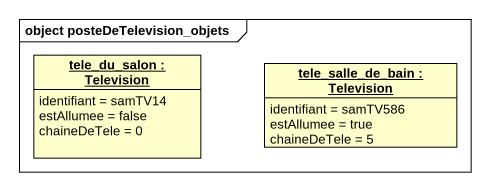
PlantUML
@startuml
mainframe object posteDeTelevision_objets
hide circle
hide empty members
object "tele_du_salon : Television" as tele_du_salon {
  identifiant = samTV14
  estAllumee = false
  chaineDeTele = 0
}
object "tele_salle_de_bain : Television" as tele_salle_de_bain {
  identifiant = samTV586
  estAllumee = true
  chaineDeTele = 5
}
@enduml
